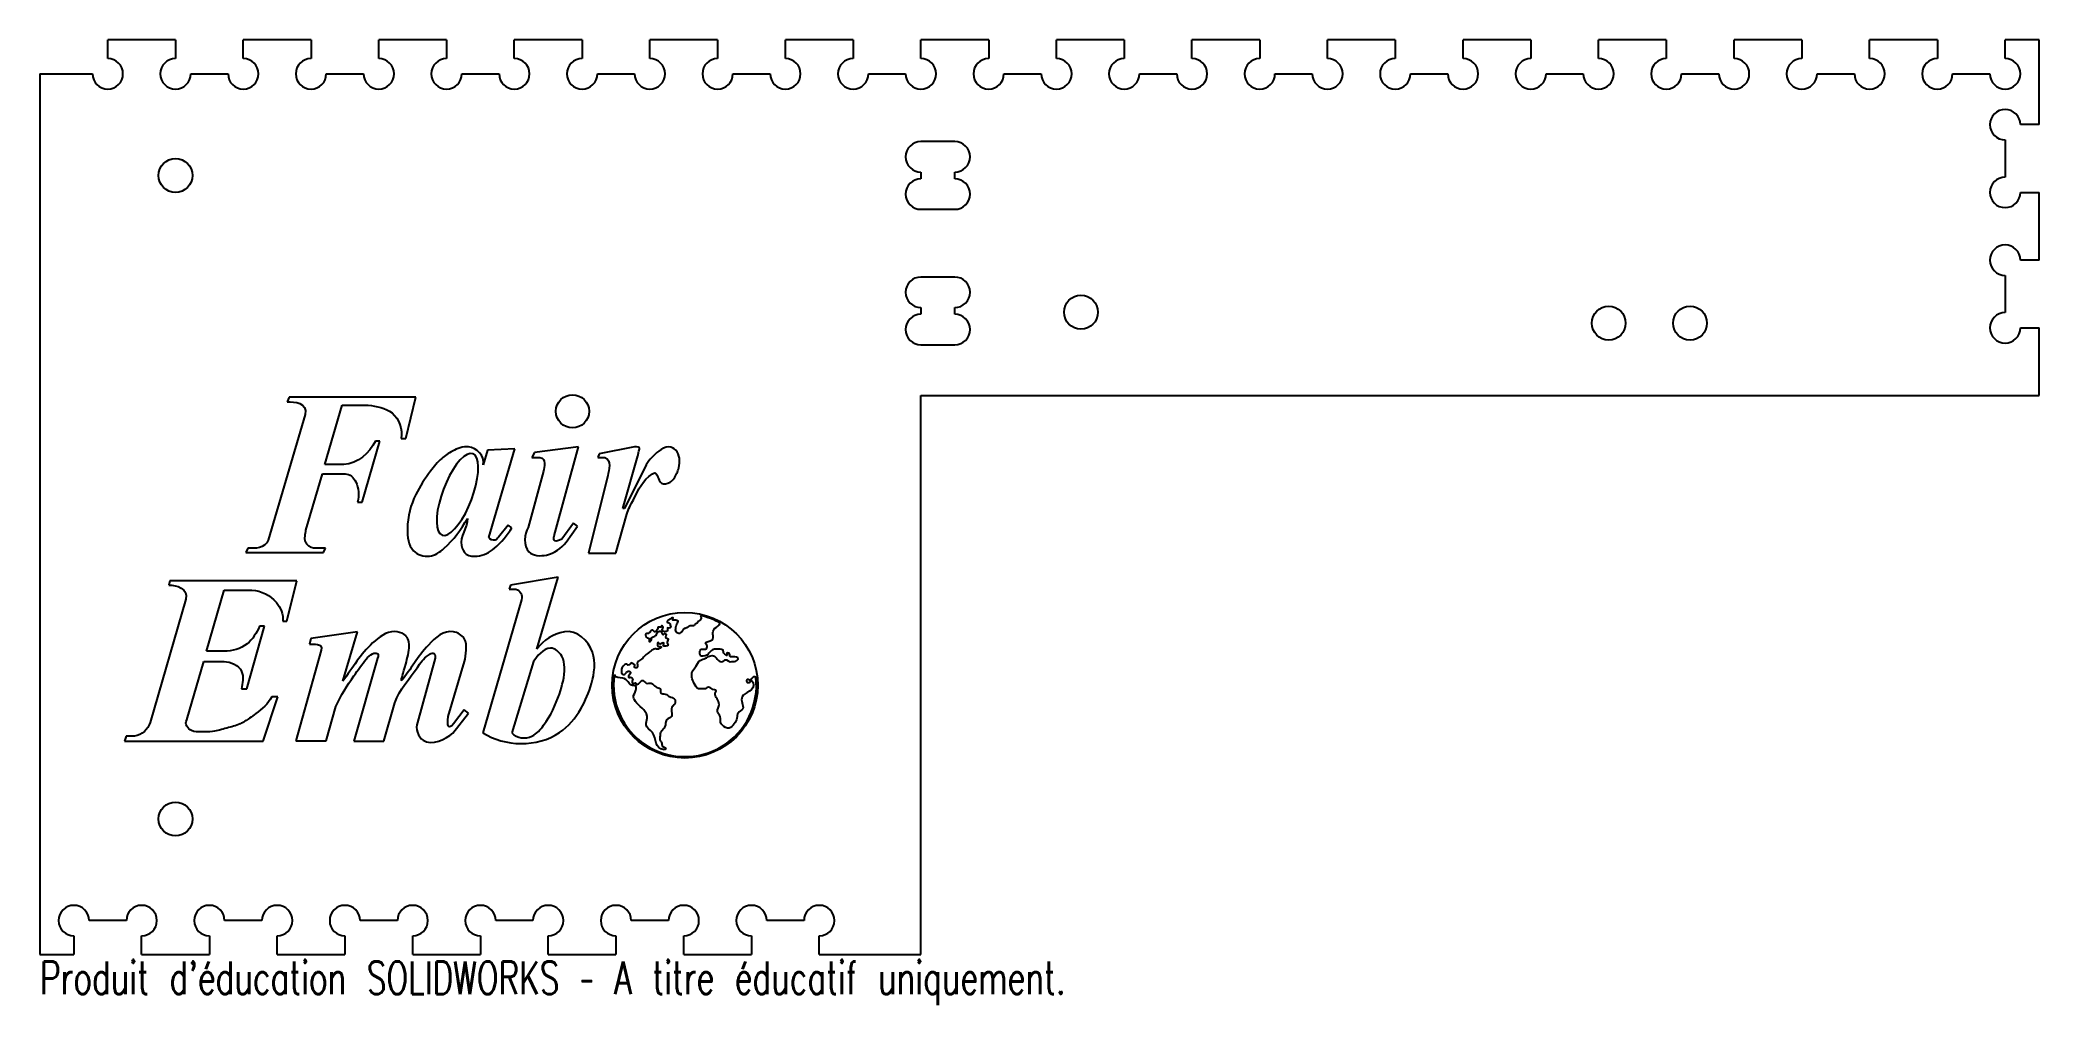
# Model space of a CAD drawing. Header units: millimetres. Extents: x -130 to 165, y -90 to 52.
import ezdxf

# ---------------------------------------------------------------- set-up
doc = ezdxf.new("R2010")
doc.units = ezdxf.units.MM
doc.styles.add('SLDTEXTSTYLE0', font='TXT', dxfattribs={"width": 0.7, "bigfont": 'bigfont'})

msp = doc.modelspace()

# ---------------------------------------------------------------- linework, layer by layer
at = {"color": 7, "linetype": 'Continuous', "lineweight": 25}
for p, q in [((-120, 49.75), (-120, 52.5)), ((-110, 52.5), (-120, 52.5)), ((-110, 52.5), (-110, 49.75)), ((-100, 49.75), (-100, 52.5)), ((-90, 52.5), (-100, 52.5)), ((-90, 52.5), (-90, 49.75)), ((-80, 49.75), (-80, 52.5)), ((-70, 52.5), (-80, 52.5)), ((-70, 52.5), (-70, 49.75)), ((-60, 49.75), (-60, 52.5)), ((-50, 52.5), (-60, 52.5)), ((-50, 52.5), (-50, 49.75)), ((-40, 49.75), (-40, 52.5)), ((-30, 52.5), (-40, 52.5)), ((-30, 52.5), (-30, 49.75)), ((-20, 49.75), (-20, 52.5)), ((-10, 52.5), (-20, 52.5)), ((-10, 52.5), (-10, 49.75)), ((0, 49.75), (0, 52.5)), ((10, 52.5), (0, 52.5)), ((10, 52.5), (10, 49.75)), ((20, 49.75), (20, 52.5)), ((30, 52.5), (20, 52.5)), ((30, 52.5), (30, 49.75)), ((40, 49.75), (40, 52.5)), ((50, 52.5), (40, 52.5)), ((50, 52.5), (50, 49.75)), ((60, 49.75), (60, 52.5)), ((70, 52.5), (60, 52.5)), ((70, 52.5), (70, 49.75)), ((80, 49.75), (80, 52.5)), ((90, 52.5), (80, 52.5)), ((90, 52.5), (90, 49.75)), ((100, 49.75), (100, 52.5)), ((110, 52.5), (100, 52.5)), ((110, 52.5), (110, 49.75)), ((120, 49.75), (120, 52.5)), ((130, 52.5), (120, 52.5)), ((130, 52.5), (130, 49.75)), ((140, 49.75), (140, 52.5)), ((150, 52.5), (140, 52.5)), ((150, 52.5), (150, 49.75)), ((160, 49.75), (160, 52.5)), ((165, 52.5), (160, 52.5)), ((165, 40), (165, 52.5)), ((-130, 47.5), (-130, -82.5)), ((-130, 47.5), (-122.25, 47.5)), ((-107.75, 47.5), (-102.25, 47.5)), ((-87.75, 47.5), (-82.25, 47.5)), ((-67.75, 47.5), (-62.25, 47.5)), ((-47.75, 47.5), (-42.25, 47.5)), ((-27.75, 47.5), (-22.25, 47.5)), ((-7.75, 47.5), (-2.25, 47.5)), ((12.25, 47.5), (17.75, 47.5)), ((32.25, 47.5), (37.75, 47.5)), ((52.25, 47.5), (57.75, 47.5)), ((72.25, 47.5), (77.75, 47.5)), ((92.25, 47.5), (97.75, 47.5)), ((112.25, 47.5), (117.75, 47.5)), ((132.25, 47.5), (137.75, 47.5)), ((152.25, 47.5), (157.75, 47.5)), ((165, 40), (162.25, 40)), ((5, 37.5), (0, 37.5)), ((160, 37.75), (160, 32.25)), ((0, 33), (0, 32)), ((5, 32), (5, 33)), ((162.25, 30), (165, 30)), ((165, 20), (165, 30)), ((0, 27.5), (5, 27.5)), ((160, 17.75), (160, 12.25)), ((165, 20), (162.25, 20)), ((5, 17.5), (0, 17.5)), ((0, 13), (0, 12)), ((5, 12), (5, 13)), ((162.25, 10), (165, 10)), ((165, 0), (165, 10)), ((0, 7.5), (5, 7.5)), ((0, 0), (165, 0)), ((0, -82.5), (0, 0)), ((-90.89, -2.81), (-96.32, -21.34)), ((-93.21, -0.22), (-93.53, -0.9)), ((-74.54, -0.22), (-93.21, -0.22)), ((-87.96, -10.18), (-85.39, -1.41)), ((-85.39, -1.41), (-81.55, -1.41)), ((-76.02, -6.31), (-74.54, -0.22)), ((-82.47, -15.71), (-79.84, -6.71)), ((-79.84, -6.71), (-80.49, -6.71)), ((-76.72, -6.31), (-76.02, -6.31)), ((-63.95, -8.06), (-64.58, -10.21)), ((-59.95, -7.86), (-63.95, -8.06)), ((-63.78, -20.94), (-59.95, -7.86)), ((-57, -8.38), (-57.4, -9.16)), ((-50.52, -7.57), (-57, -8.38)), ((-54.1, -20.68), (-50.52, -7.57)), ((-47.47, -8.61), (-47.7, -9.16)), ((-42.29, -7.57), (-47.47, -8.61)), ((-90.75, -19.85), (-88.33, -11.57)), ((-88.33, -11.57), (-84.98, -11.57)), ((-85.16, -10.18), (-87.96, -10.18)), ((-55.68, -11.13), (-57.94, -19.47)), ((-57.4, -9.16), (-56.24, -9.16)), ((-46.18, -11.78), (-49.06, -23.24)), ((-47.7, -9.16), (-46.65, -9.16)), ((-43.99, -16.69), (-41.77, -8.9)), ((-40.55, -10.21), (-43.72, -16.69)), ((-83.13, -15.71), (-82.47, -15.71)), ((-45.03, -23.24), (-43.39, -17.51)), ((-43.72, -16.69), (-43.99, -16.69)), ((-60.91, -19.15), (-62.34, -20.89)), ((-60.37, -19.53), (-60.91, -19.15)), ((-51.27, -18.85), (-53, -21.2)), ((-52.37, -21.62), (-50.66, -19.29)), ((-50.66, -19.29), (-51.27, -18.85)), ((-99.35, -22.52), (-99.63, -23.18)), ((-99.63, -23.18), (-88.14, -23.18)), ((-87.86, -22.54), (-89.63, -22.54)), ((-88.14, -23.18), (-87.86, -22.54)), ((-49.06, -23.24), (-45.03, -23.24)), ((-110.82, -27.34), (-110.99, -28)), ((-92.09, -27.34), (-110.82, -27.34)), ((-105.45, -37.73), (-102.82, -28.71)), ((-102.82, -28.71), (-98.72, -28.71)), ((-93.55, -33.3), (-92.09, -27.34)), ((-60.58, -28), (-60.76, -28.57)), ((-60.76, -28.57), (-59.78, -28.57)), ((-53.54, -26.78), (-60.58, -28)), ((-56.68, -37.43), (-53.54, -26.78)), ((-108.49, -30.06), (-113.73, -48.25)), ((-58.92, -30.13), (-64.64, -49.76)), ((-99.45, -43.27), (-96.86, -34.06)), ((-96.86, -34.06), (-97.6, -34.06)), ((-94.18, -33.3), (-93.55, -33.3)), ((-83.13, -34.85), (-90.05, -35.88)), ((-85.29, -42.15), (-83.13, -34.85)), ((-102.82, -37.73), (-105.45, -37.73)), ((-88.5, -37.59), (-92.23, -50.97)), ((-90.05, -35.88), (-90.22, -36.67)), ((-108.33, -47.84), (-105.84, -39.27)), ((-105.84, -39.27), (-102.82, -39.27)), ((-80.17, -38.77), (-83.68, -51.03)), ((-71.68, -38.77), (-74.31, -48.25)), ((-69.74, -47.36), (-67.36, -39.27)), ((-57.17, -39.27), (-60.37, -49.76)), ((-100.24, -43.27), (-99.45, -43.27)), ((-97.08, -51.03), (-94.88, -44.49)), ((-94.88, -44.49), (-95.79, -44.49)), ((-87.77, -50.97), (-86.34, -45.9)), ((-79.28, -51.03), (-77.65, -45.35)), ((-69.09, -49.84), (-66.77, -46.88)), ((-67.38, -46.4), (-69, -48.46)), ((-66.77, -46.88), (-67.38, -46.4)), ((-117.28, -50.25), (-117.55, -51.03)), ((-117.55, -51.03), (-97.08, -51.03)), ((-116.03, -50.25), (-117.28, -50.25)), ((-92.23, -50.97), (-87.77, -50.97)), ((-83.68, -51.03), (-79.28, -51.03)), ((-117.25, -77.5), (-122.75, -77.5)), ((-97.25, -77.5), (-102.75, -77.5)), ((-77.25, -77.5), (-82.75, -77.5)), ((-57.25, -77.5), (-62.75, -77.5)), ((-37.25, -77.5), (-42.75, -77.5)), ((-17.25, -77.5), (-22.75, -77.5)), ((-130, -82.5), (-125, -82.5)), ((-125, -79.75), (-125, -82.5)), ((-115, -82.5), (-115, -79.75)), ((-115, -82.5), (-105, -82.5)), ((-105, -79.75), (-105, -82.5)), ((-95, -82.5), (-95, -79.75)), ((-95, -82.5), (-85, -82.5)), ((-85, -79.75), (-85, -82.5)), ((-75, -82.5), (-75, -79.75)), ((-75, -82.5), (-65, -82.5)), ((-65, -79.75), (-65, -82.5)), ((-55, -82.5), (-55, -79.75)), ((-55, -82.5), (-45, -82.5)), ((-45, -79.75), (-45, -82.5)), ((-35, -82.5), (-35, -79.75)), ((-35, -82.5), (-25, -82.5)), ((-25, -79.75), (-25, -82.5)), ((-15, -82.5), (-15, -79.75)), ((-15, -82.5), (0, -82.5))]:
    msp.add_line(p, q, dxfattribs=at)
at = {"color": 7, "linetype": 'Continuous', "lineweight": 25, "flags": 128}
msp.add_lwpolyline([(-66.12, -8.59), (-66.51, -8.54), (-66.96, -8.68), (-67.46, -9), (-67.98, -9.49), (-68.51, -10.13), (-69.04, -10.91), (-69.56, -11.8), (-70.03, -12.78), (-70.46, -13.81), (-70.82, -14.86), (-71.11, -15.91), (-71.32, -16.91), (-71.44, -17.85), (-71.46, -18.68), (-71.39, -19.4), (-71.24, -19.96), (-70.99, -20.36), (-70.67, -20.59), (-70.28, -20.63), (-69.83, -20.5), (-69.33, -20.18), (-68.81, -19.69), (-68.28, -19.04), (-67.75, -18.27), (-67.23, -17.38), (-66.76, -16.4), (-66.33, -15.37), (-65.97, -14.32), (-65.68, -13.27), (-65.47, -12.26), (-65.35, -11.33), (-65.33, -10.49), (-65.4, -9.78), (-65.55, -9.22), (-65.8, -8.81), (-66.12, -8.59)], dxfattribs=at)
at = {"color": 7, "linetype": 'Continuous', "lineweight": 25}
for centre, radius in [((-110, 32.5), 2.5), ((23.62, 12.31), 2.5), ((101.5, 10.7), 2.5), ((113.5, 10.7), 2.5), ((-51.42, -2.32), 2.45), ((-34.82, -42.76), 10.74), ((-110, -62.5), 2.5)]:
    msp.add_circle(centre, radius, dxfattribs=at)
for centre, radius, start, end in [((-120, 47.5), 2.25, 180, 90), ((-110, 47.5), 2.25, 90, 0), ((-100, 47.5), 2.25, 180, 90), ((-90, 47.5), 2.25, 90, 0), ((-80, 47.5), 2.25, 180, 90), ((-70, 47.5), 2.25, 90, 0), ((-60, 47.5), 2.25, 180, 90), ((-50, 47.5), 2.25, 90, 0), ((-40, 47.5), 2.25, 180, 90), ((-30, 47.5), 2.25, 90, 0), ((-20, 47.5), 2.25, 180, 90), ((-10, 47.5), 2.25, 90, 0), ((0, 47.5), 2.25, 180, 90), ((10, 47.5), 2.25, 90, 0), ((20, 47.5), 2.25, 180, 90), ((30, 47.5), 2.25, 90, 0), ((40, 47.5), 2.25, 180, 90), ((50, 47.5), 2.25, 90, 0), ((60, 47.5), 2.25, 180, 90), ((70, 47.5), 2.25, 90, 0), ((80, 47.5), 2.25, 180, 90), ((90, 47.5), 2.25, 90, 0), ((100, 47.5), 2.25, 180, 90), ((110, 47.5), 2.25, 90, 0), ((120, 47.5), 2.25, 180, 90), ((130, 47.5), 2.25, 90, 0), ((140, 47.5), 2.25, 180, 90), ((150, 47.5), 2.25, 90, 0), ((160, 47.5), 2.25, 180, 90), ((160, 40), 2.25, 0, 270), ((0, 35.25), 2.25, 90, 270), ((5, 35.25), 2.25, 270, 90), ((0, 29.75), 2.25, 90, 270), ((5, 29.75), 2.25, 270, 90), ((160, 30), 2.25, 90, 0), ((160, 20), 2.25, 0, 270), ((0, 15.25), 2.25, 90, 270), ((5, 15.25), 2.25, 270, 90), ((0, 9.75), 2.25, 90, 270), ((5, 9.75), 2.25, 270, 90), ((160, 10), 2.25, 90, 0), ((-34.82, -42.76), 10.54, 60.5146, 77.448), ((-34.82, -42.76), 10.54, 171.4154, 6.4248), ((-125, -77.5), 2.25, 0, 270), ((-115, -77.5), 2.25, 270, 180), ((-105, -77.5), 2.25, 0, 270), ((-95, -77.5), 2.25, 270, 180), ((-85, -77.5), 2.25, 0, 270), ((-75, -77.5), 2.25, 270, 180), ((-65, -77.5), 2.25, 0, 270), ((-55, -77.5), 2.25, 270, 180), ((-45, -77.5), 2.25, 0, 270), ((-35, -77.5), 2.25, 270, 180), ((-25, -77.5), 2.25, 0, 270), ((-15, -77.5), 2.25, 270, 180)]:
    msp.add_arc(centre, radius, start, end, dxfattribs=at)
for points in [[(-93.53, -0.9), (-92.42, -0.89), (-90.46, -1.04), (-90.89, -2.81)], [(-80.49, -6.71), (-81.4, -8.47), (-83.08, -10.08), (-85.16, -10.18)], [(-56.24, -9.16), (-55.19, -9.24), (-55.64, -10.6), (-55.68, -11.13)], [(-46.65, -9.16), (-45.55, -9.48), (-46.11, -11.09), (-46.18, -11.78)], [(-96.32, -21.34), (-96.79, -22.55), (-98.26, -22.6), (-99.35, -22.52)], [(-53, -21.2), (-53.97, -21.69), (-54.34, -21.52), (-54.1, -20.68)], [(-110.99, -28), (-109.88, -27.9), (-108.03, -28.52), (-108.49, -30.06)], [(-59.78, -28.57), (-59.1, -28.81), (-58.81, -29.33), (-58.92, -30.13)], [(-52.61, -34.85), (-54.29, -35.21), (-55.65, -36.08), (-56.68, -37.43)], [(-90.22, -36.67), (-89.68, -36.69), (-88.21, -36.54), (-88.5, -37.59)], [(-27.88, -39.27), (-27.62, -39.3), (-27.38, -39.24), (-27.17, -39.09)], [(-113.73, -48.25), (-114.04, -49.28), (-114.96, -50.08), (-116.03, -50.25)]]:
    msp.add_open_spline(points, degree=3, dxfattribs=at)
for points, knots in [([(-81.55, -1.41), (-80.36, -1.59), (-77.46, -2), (-76.46, -4.99), (-76.72, -6.31)], [0, 0, 0, 0, 0.475524, 1, 1, 1, 1]), ([(-64.58, -10.21), (-64.35, -8.83), (-66.34, -6.97), (-69.03, -8.06), (-70.92, -9.31), (-72.71, -11.55), (-74.94, -14.83), (-76.03, -18.9), (-75.55, -23.05), (-72.43, -24.12), (-69.37, -21.93), (-67.89, -19.79), (-66.93, -18.12)], [0, 0, 0, 0, 0.109991, 0.182396, 0.239021, 0.312243, 0.433352, 0.588386, 0.687597, 0.760986, 0.833549, 1, 1, 1, 1]), ([(-41.77, -8.9), (-41.73, -8.77), (-41.67, -8.07), (-41.24, -7.47), (-42.29, -7.57)], [0, 0, 0, 0, 0.28001, 1, 1, 1, 1]), ([(-39.62, -11.57), (-39.08, -11.12), (-38.84, -12.12), (-38.3, -13.18), (-37.04, -12.97), (-36.23, -11.99), (-35.49, -10.45), (-35.56, -8.23), (-37.37, -7.32), (-39.11, -8.41), (-40.05, -9.4), (-40.55, -10.21)], [0, 0, 0, 0, 0.097411, 0.154558, 0.244512, 0.303694, 0.42393, 0.610548, 0.690636, 0.805113, 1, 1, 1, 1]), ([(-84.98, -11.57), (-84.22, -11.54), (-82.96, -12.94), (-82.88, -14.71), (-83.13, -15.71)], [0, 0, 0, 0, 0.40279, 1, 1, 1, 1]), ([(-43.39, -17.51), (-43.17, -16.74), (-42.01, -14.69), (-41.08, -12.43), (-39.62, -11.57)], [0, 0, 0, 0, 0.328766, 1, 1, 1, 1]), ([(-89.63, -22.54), (-90.11, -22.44), (-91.21, -21.68), (-90.81, -20.38), (-90.75, -19.85)], [0, 0, 0, 0, 0.462815, 1, 1, 1, 1]), ([(-66.93, -18.12), (-66.88, -19.5), (-68.47, -21.23), (-67.18, -23.66), (-65.01, -23.86), (-62.49, -22.51), (-61.05, -20.5), (-60.37, -19.53)], [0, 0, 0, 0, 0.2953, 0.398616, 0.516411, 0.716152, 1, 1, 1, 1]), ([(-57.94, -19.47), (-58.53, -20.34), (-58.8, -23.56), (-54.72, -23.82), (-53.11, -22.57), (-52.37, -21.62)], [0, 0, 0, 0, 0.379511, 0.644642, 1, 1, 1, 1]), ([(-62.34, -20.89), (-62.51, -21.1), (-62.85, -21.56), (-63.63, -21.25), (-63.78, -20.94)], [0, 0, 0, 0, 0.383319, 1, 1, 1, 1]), ([(-98.72, -28.71), (-97.35, -28.82), (-95.04, -29.96), (-94.06, -32.26), (-94.18, -33.3)], [0, 0, 0, 0, 0.579424, 1, 1, 1, 1]), ([(-97.6, -34.06), (-98.03, -35.01), (-99.27, -37.07), (-101.64, -37.73), (-102.82, -37.73)], [0, 0, 0, 0, 0.471298, 1, 1, 1, 1]), ([(-76.69, -42.12), (-76.67, -41.84), (-76.28, -40.6), (-75.22, -36.69), (-75.99, -35.16), (-78.47, -34.51), (-82.12, -37.23), (-83.85, -40.16), (-85.29, -42.15)], [0, 0, 0, 0, 0.165568, 0.261211, 0.360031, 0.434806, 0.626281, 1, 1, 1, 1]), ([(-67.36, -39.27), (-67.23, -38.8), (-67.03, -37.57), (-67.12, -35.69), (-69.79, -34.11), (-73.71, -37.48), (-75.23, -40.34), (-76.69, -42.12)], [0, 0, 0, 0, 0.105366, 0.212749, 0.33105, 0.589804, 1, 1, 1, 1]), ([(-64.64, -49.76), (-61.46, -51.86), (-54.61, -51.97), (-50.08, -46.52), (-48.41, -42.4), (-47.65, -37.49), (-50.76, -34.57), (-52.61, -34.85)], [0, 0, 0, 0, 0.382664, 0.538719, 0.671068, 0.82301, 1, 1, 1, 1]), ([(-32.52, -32.47), (-32.43, -32.62), (-32.34, -33.14), (-32.86, -33.25), (-32.94, -33.61), (-33.31, -33.68), (-33.52, -34.12), (-34.1, -33.89), (-34.44, -34.32), (-34.95, -34.34), (-35.23, -34.75), (-35.54, -35.2), (-36.2, -35.02), (-36.21, -34.44), (-36.09, -33.99), (-36.01, -33.65), (-35.74, -33.3), (-36.06, -33.17), (-36.27, -33.11), (-36.71, -33.24), (-36.44, -32.61), (-36.94, -32.99), (-37.2, -33.05), (-37.63, -33.52), (-36.93, -33.55), (-37.08, -33.93), (-36.78, -34.19), (-37.15, -34.4), (-37.49, -34.2), (-37.26, -34.79), (-37.76, -34.87), (-38.11, -34.82), (-38.27, -34.44), (-37.88, -34.23), (-38.32, -33.82), (-38.36, -34.3), (-38.87, -34.07), (-38.83, -34.65), (-39.33, -35.01), (-39.56, -34.48), (-39.99, -34.85), (-40.18, -35.2), (-40.63, -35.08), (-40.65, -35.52), (-40.45, -35.82), (-39.94, -35.77), (-40.25, -36.47), (-39.71, -36.12), (-39.85, -35.64), (-38.95, -35.58), (-38.97, -34.85), (-38.25, -34.69), (-38.29, -35.14), (-37.95, -35.38), (-37.87, -34.96), (-37.42, -35.34), (-37.9, -35.74), (-37.06, -35.86), (-37.63, -36.38), (-37.15, -36.84), (-37.64, -37.05), (-38.19, -36.97), (-37.76, -36.46), (-38.25, -36.53), (-38.5, -36.82), (-38.84, -36.26), (-38.91, -36.75), (-38.8, -37.08), (-38.04, -36.98), (-38.79, -37.54), (-39.24, -37.32), (-39.76, -37.57), (-40.13, -38), (-40.77, -38.29), (-41.09, -38.98), (-41.86, -39.19), (-41.86, -39.73), (-41.78, -40.26), (-42.42, -40.19), (-42.09, -39.66), (-42.52, -39.62), (-42.77, -39.38), (-42.92, -39.71), (-43.22, -39.86), (-43.52, -39.51), (-44.02, -39.99), (-44.26, -40.47), (-44.17, -41.28), (-43.52, -41.13), (-43.42, -40.58), (-42.67, -40.78), (-43.03, -41.18), (-43.29, -41.68), (-42.73, -41.5), (-42.42, -41.92), (-42.76, -42.26), (-42.41, -42.67), (-42.1, -42.26), (-41.98, -42.8), (-41.49, -42.34), (-41.03, -41.84), (-40.55, -42.67), (-39.66, -42.2), (-39.31, -43.16), (-38.31, -43.08), (-38.53, -44.08), (-37.63, -43.98), (-37.15, -44.53), (-36.26, -44.59), (-36.16, -45.54), (-36.81, -45.9), (-36.85, -46.62), (-36.6, -47.52), (-37.7, -47.69), (-37.65, -48.6), (-37.95, -49.25), (-38.5, -49.67), (-38.46, -50.27), (-38.62, -50.8), (-38.18, -51.22), (-38.29, -51.96), (-37.34, -52.04), (-37.87, -52.27)], [0, 0, 0, 0, 0.012427, 0.018589, 0.02497, 0.029237, 0.037598, 0.0471, 0.055931, 0.064382, 0.072703, 0.08213, 0.091296, 0.101605, 0.109164, 0.117333, 0.122926, 0.12664, 0.13272, 0.137409, 0.143787, 0.150446, 0.156668, 0.163967, 0.172511, 0.176514, 0.182324, 0.188473, 0.191856, 0.198766, 0.206606, 0.212732, 0.218064, 0.223885, 0.230204, 0.234393, 0.24064, 0.248755, 0.257697, 0.263402, 0.2715, 0.279685, 0.28469, 0.290854, 0.297292, 0.303391, 0.310689, 0.317935, 0.320945, 0.335944, 0.346829, 0.355253, 0.362662, 0.366834, 0.371077, 0.37734, 0.384132, 0.392527, 0.401265, 0.409955, 0.416919, 0.424102, 0.430811, 0.435747, 0.441863, 0.448906, 0.45515, 0.458878, 0.467877, 0.477873, 0.486588, 0.495939, 0.50641, 0.517856, 0.533167, 0.546234, 0.553952, 0.562129, 0.568307, 0.575625, 0.582024, 0.586381, 0.590905, 0.597318, 0.601624, 0.611777, 0.624463, 0.636209, 0.643598, 0.652698, 0.660993, 0.669728, 0.675731, 0.683255, 0.689891, 0.698121, 0.70398, 0.709597, 0.714413, 0.722179, 0.734555, 0.746204, 0.759435, 0.775506, 0.788647, 0.800225, 0.811985, 0.825465, 0.839821, 0.854003, 0.863462, 0.876989, 0.890561, 0.906425, 0.920354, 0.933609, 0.945791, 0.954929, 0.965259, 0.973657, 0.985017, 1, 1, 1, 1]), ([(-27.17, -39.09), (-26.77, -38.81), (-27.34, -38.38), (-28.33, -38.72), (-28.12, -37.96), (-28.75, -37.93), (-28.42, -38.54), (-29.22, -38.07), (-29.07, -37.46), (-29.85, -37.44), (-30.44, -37.36), (-31.12, -37.73), (-31.47, -38.44), (-32.83, -38.65), (-32.59, -37.17), (-31.77, -37.62), (-31.39, -36.94), (-32.19, -36.28), (-30.52, -36.29), (-30.76, -35.2), (-30.55, -34.2), (-29.72, -34.01), (-29.63, -33.59)], [0, 0, 0, 0, 0.062869, 0.116524, 0.149188, 0.172528, 0.193381, 0.234207, 0.266386, 0.310738, 0.358294, 0.404393, 0.462092, 0.533471, 0.597764, 0.640592, 0.678542, 0.715427, 0.7944, 0.852487, 0.915056, 1, 1, 1, 1]), ([(-86.34, -45.9), (-85.64, -44.29), (-84.11, -41.95), (-82.26, -39.37), (-81.02, -37.92), (-79.87, -37.92), (-80.17, -38.77)], [0, 0, 0, 0, 0.481414, 0.7627, 0.876567, 1, 1, 1, 1]), ([(-77.65, -45.35), (-76.93, -43.4), (-74.89, -41.18), (-73.18, -38.39), (-71.58, -37.72), (-71.68, -38.77)], [0, 0, 0, 0, 0.605788, 0.846405, 1, 1, 1, 1]), ([(-60.37, -49.76), (-59.63, -50.67), (-57.43, -50.74), (-54.96, -47.96), (-53.35, -44.5), (-52.44, -40.91), (-52.79, -38.3), (-55.08, -36.41), (-56.74, -38.6), (-57.17, -39.27)], [0, 0, 0, 0, 0.14648, 0.254017, 0.491669, 0.674685, 0.754567, 0.849002, 1, 1, 1, 1]), ([(-30.35, -43.93), (-30.01, -43.39), (-30.62, -43.52), (-30.99, -43.16), (-31.42, -42.94), (-31.76, -43.37), (-32.28, -43.23), (-33, -43.39), (-33.65, -42.24), (-34.04, -40.92), (-33.11, -39.97), (-32.74, -39.01), (-31.8, -38.84), (-31.22, -38.4), (-30.4, -38.32), (-30.08, -39), (-29.36, -39.52), (-28.78, -38.65), (-28.24, -39.47), (-27.88, -39.27)], [0, 0, 0, 0, 0.063544, 0.092783, 0.121477, 0.157886, 0.193433, 0.235108, 0.312168, 0.449035, 0.516505, 0.600545, 0.663719, 0.715672, 0.771964, 0.816982, 0.881916, 0.917309, 1, 1, 1, 1]), ([(-102.82, -39.27), (-101.89, -39.25), (-99.6, -40.26), (-100.16, -42.53), (-100.24, -43.27)], [0, 0, 0, 0, 0.543353, 1, 1, 1, 1]), ([(-37.87, -52.27), (-39.41, -52.09), (-38.73, -50), (-40.85, -48.82), (-40.19, -47.5), (-40.86, -46.24), (-41.86, -45.58), (-42.67, -44.43), (-42.03, -43.73), (-41.94, -42.7), (-42.84, -42.9), (-43.22, -42.14), (-44.08, -41.47), (-45.04, -41.77), (-45.24, -41.19)], [0, 0, 0, 0, 0.215941, 0.316705, 0.38077, 0.469697, 0.571329, 0.636561, 0.709203, 0.749683, 0.792655, 0.840174, 0.904207, 1, 1, 1, 1]), ([(-24.34, -41.58), (-24.81, -41.2), (-24.97, -42.32), (-25.69, -41.73), (-25.8, -42.36), (-25.11, -42.44), (-25.06, -41.83), (-24.77, -42.34)], [0, 0, 0, 0, 0.374598, 0.499467, 0.627302, 0.761544, 1, 1, 1, 1]), ([(-24.77, -42.34), (-24.35, -43.68), (-26.58, -43.73), (-26.44, -45.35), (-26.03, -46.35), (-27.15, -46.73), (-27.1, -47.72), (-27.52, -48.47), (-28.28, -49.34), (-29.11, -48.87), (-29.68, -48.26), (-29.41, -47.39), (-30.3, -46.6), (-29.34, -45.33), (-30.44, -44.51), (-30.35, -43.93)], [0, 0, 0, 0, 0.195289, 0.255476, 0.317234, 0.385027, 0.439454, 0.503432, 0.571292, 0.64658, 0.665654, 0.74353, 0.802134, 0.876821, 1, 1, 1, 1]), ([(-95.79, -44.49), (-96.36, -45.51), (-97.53, -46.51), (-99.2, -47.72), (-100.57, -48.63), (-102.48, -49.05), (-104.35, -49.66), (-106.1, -49.62), (-107.84, -49.69), (-108.7, -48.5), (-108.33, -47.84)], [0, 0, 0, 0, 0.220173, 0.297605, 0.401034, 0.535508, 0.674306, 0.780006, 0.875693, 1, 1, 1, 1]), ([(-74.31, -48.25), (-74.66, -49.13), (-73.57, -52.35), (-70.03, -50.69), (-69.09, -49.84)], [0, 0, 0, 0, 0.385613, 1, 1, 1, 1]), ([(-69, -48.46), (-69.36, -48.93), (-69.75, -48.97), (-69.86, -48.14), (-69.77, -47.49), (-69.74, -47.36)], [0, 0, 0, 0, 0.351411, 0.600253, 1, 1, 1, 1])]:
    msp.add_open_spline(points, degree=3, knots=knots, dxfattribs=at)

# ---------------------------------------------------------------- texts
at = {"color": 7, "linetype": 'Continuous', "insert": (-130, -83.52), "char_height": 4.8336, "attachment_point": 1, "style": 'SLDTEXTSTYLE0'}
msp.add_mtext("Produit d'éducation SOLIDWORKS – A titre éducatif uniquement.", dxfattribs=at)

doc.saveas('drawing.dxf')
